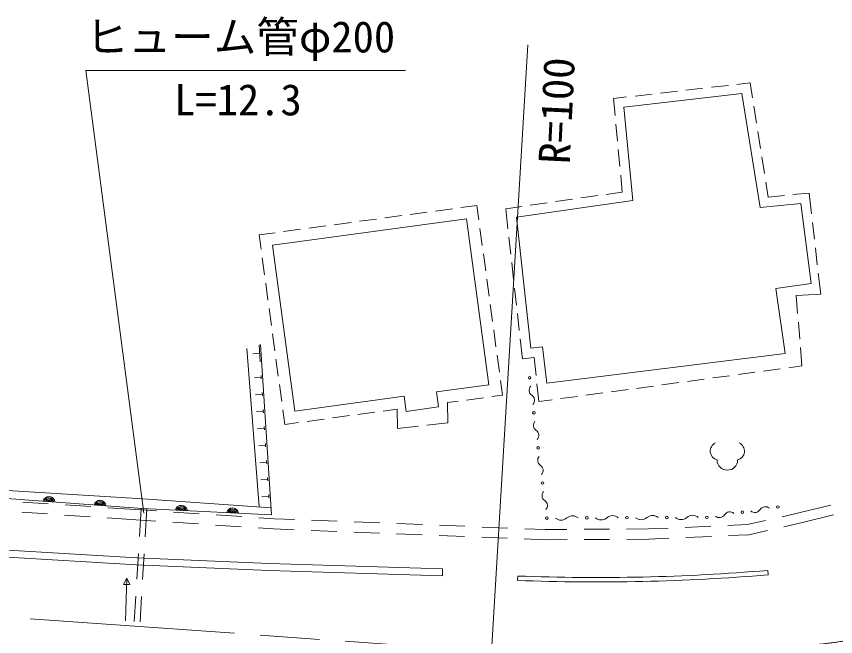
# Model space of a CAD drawing. Units: millimetres, scale not verified. Extents: x 40000 to 680000, y 20000 to 380000.
# Drawn here: x 344202 to 392219, y 267472 to 303820 of the extents above; entities that cross this region are included whole.
import ezdxf
from ezdxf.enums import TextEntityAlignment as Align

# ---------------------------------------------------------------- set-up
doc = ezdxf.new("R2010")
doc.units = ezdxf.units.MM
doc.header["$LTSCALE"] = 1000
doc.linetypes.add('CHAIN', pattern=[18.5, 12, -1.5, 3.5, -1.5])
for name, color, linetype, lineweight in [('M-BGD', 7, 'Continuous', 13), ('M-BMK', 2, 'CHAIN', 13), ('M-BMK-SRVR', 3, 'Continuous', 13), ('M-STR-HTXT', 7, 'Continuous', 13)]:
    doc.layers.add(name, color=color, linetype=linetype, lineweight=lineweight)
doc.styles.add('ＭＳ ゴシック', font='')
doc.styles.get('ＭＳ ゴシック').set_extended_font_data('MS Gothic')

msp = doc.modelspace()

# ---------------------------------------------------------------- linework, layer by layer
at = {"layer": 'M-BGD'}
for p, q in [((385933, 299778), (384940, 299665)), ((387206, 299924), (386430, 299835)), ((387345, 299048), (387206, 299924)), ((381462, 299268), (380469, 299154)), ((382953, 299438), (381959, 299324)), ((384443, 299608), (383449, 299495)), ((379972, 299097), (379196, 299009)), ((379196, 299009), (379291, 298008)), ((387580, 297567), (387423, 298555)), ((379339, 297510), (379433, 296515)), ((387816, 296086), (387659, 297073)), ((379480, 296017), (379575, 295022)), ((388052, 294604), (387895, 295592)), ((379622, 294524), (379717, 293524)), ((388269, 293235), (388130, 294110)), ((379717, 293524), (378776, 293389)), ((390666, 293464), (389717, 293373)), ((390805, 292245), (390666, 293464)), ((376797, 293106), (375807, 292965)), ((378281, 293318), (377292, 293177)), ((389219, 293326), (388269, 293235)), ((368775, 292414), (369766, 292548)), ((370261, 292615), (371190, 292741)), ((371190, 292741), (371306, 291888)), ((373827, 292682), (372886, 292548)), ((372886, 292548), (373015, 291375)), ((375312, 292894), (374322, 292753)), ((364316, 291811), (365306, 291945)), ((365802, 292012), (366793, 292146)), ((367288, 292213), (368279, 292347)), ((361343, 291409), (362334, 291543)), ((362829, 291610), (363820, 291744)), ((390976, 290755), (390862, 291749)), ((358432, 291015), (359361, 291141)), ((358546, 290169), (358432, 291015)), ((359856, 291208), (360847, 291342)), ((371373, 291393), (371507, 290402)), ((373070, 290878), (373180, 289884)), ((391147, 289265), (391033, 290258)), ((358747, 288682), (358613, 289673)), ((371574, 289906), (371708, 288915)), ((373235, 289387), (373345, 288393)), ((391343, 287549), (391203, 288768)), ((358948, 287196), (358814, 288187)), ((371775, 288420), (371909, 287429)), ((373400, 287896), (373510, 286903)), ((389907, 287468), (391343, 287549)), ((389994, 286399), (389907, 287468)), ((359149, 285710), (359015, 286701)), ((371976, 286933), (372110, 285943)), ((373565, 286406), (373674, 285412)), ((390116, 284904), (390035, 285901)), ((372177, 285447), (372311, 284456)), ((359351, 284223), (359217, 285214)), ((373729, 284915), (373859, 283742)), ((357715, 284361), (358435, 275076)), ((358429, 284577), (358492, 283579)), ((359156, 274606), (358519, 284583)), ((390243, 283338), (390156, 284406)), ((358460, 284078), (358061, 284053)), ((372378, 283961), (372512, 282970)), ((373859, 283742), (374549, 283826)), ((374549, 283826), (374662, 282784)), ((359552, 282737), (359418, 283728)), ((389473, 283233), (390243, 283338)), ((386500, 282830), (387491, 282964)), ((387987, 283031), (388978, 283166)), ((358550, 282681), (358150, 282656)), ((358543, 282781), (358556, 282581)), ((372579, 282474), (372695, 281622)), ((382041, 282224), (383032, 282359)), ((383528, 282426), (384518, 282561)), ((385014, 282628), (386005, 282762)), ((359753, 281250), (359619, 282241)), ((374716, 282287), (374830, 281245)), ((379068, 281821), (380059, 281955)), ((380555, 282022), (381546, 282157)), ((358613, 281683), (358214, 281658)), ((358607, 281783), (358620, 281583)), ((371575, 281470), (370584, 281336)), ((372695, 281622), (372070, 281537)), ((376096, 281417), (377087, 281552)), ((377582, 281619), (378573, 281753)), ((370088, 281269), (369464, 281184)), ((369464, 281184), (369499, 280009)), ((374830, 281245), (375600, 281350)), ((358677, 280685), (358278, 280660)), ((358671, 280785), (358683, 280585)), ((359934, 279909), (359820, 280755)), ((363720, 280421), (362729, 280287)), ((365206, 280622), (364215, 280488)), ((366514, 280799), (365702, 280689)), ((366539, 279662), (366514, 280799)), ((360747, 280019), (359934, 279909)), ((362233, 280220), (361242, 280086)), ((369499, 280009), (368267, 279864)), ((358741, 279687), (358341, 279662)), ((358734, 279787), (358747, 279587)), ((367771, 279806), (366539, 279662)), ((358804, 278689), (358405, 278664)), ((358798, 278789), (358811, 278589)), ((358868, 277691), (358469, 277666)), ((358862, 277791), (358874, 277591)), ((358932, 276693), (358532, 276668)), ((358925, 276793), (358938, 276593)), ((358995, 275695), (358596, 275670)), ((358989, 275795), (359002, 275595)), ((344573, 275361), (346070, 275260)), ((347068, 275194), (348565, 275093)), ((390148, 274743), (391944, 275185)), ((344531, 274762), (346028, 274662)), ((349562, 275026), (351513, 274896)), ((351409, 273341), (351508, 274981)), ((351513, 274896), (352418, 274836)), ((351753, 273322), (351851, 274963)), ((353416, 274770), (354912, 274671)), ((389084, 274501), (390148, 274743)), ((347026, 274595), (348522, 274495)), ((349520, 274428), (351473, 274297)), ((351473, 274297), (352382, 274237)), ((355910, 274605), (357407, 274507)), ((358405, 274441), (359310, 274381)), ((359310, 274381), (360504, 274333)), ((361504, 274294), (363002, 274234)), ((364002, 274194), (365500, 274135)), ((387044, 274038), (388108, 274280)), ((390286, 274159), (392100, 274605)), ((353380, 274171), (354877, 274072)), ((355875, 274006), (357371, 273908)), ((358369, 273842), (359278, 273782)), ((359278, 273782), (360483, 273734)), ((366500, 274095), (367998, 274035)), ((368998, 273996), (370496, 273936)), ((371496, 273896), (372994, 273837)), ((373994, 273797), (375188, 273749)), ((375188, 273749), (376472, 273755)), ((377472, 273760), (378972, 273768)), ((379972, 273772), (381257, 273779)), ((381257, 273779), (382402, 273830)), ((383401, 273875), (384900, 273942)), ((385899, 273987), (387044, 274038)), ((389193, 273911), (390286, 274159)), ((361482, 273694), (362981, 273634)), ((363980, 273595), (365479, 273535)), ((366478, 273495), (367977, 273436)), ((368976, 273396), (370475, 273336)), ((371475, 273297), (372973, 273237)), ((381272, 273179), (382450, 273232)), ((383449, 273276), (384948, 273344)), ((385947, 273389), (387125, 273442)), ((387125, 273442), (388218, 273690)), ((373973, 273197), (375177, 273149)), ((375177, 273149), (376475, 273155)), ((377475, 273160), (378975, 273168)), ((379975, 273172), (381272, 273179)), ((351260, 270845), (351350, 272342)), ((351603, 270826), (351693, 272324)), ((369187, 271450), (369174, 271042)), ((388238, 271352), (388259, 271094)), ((350477, 270532), (350678, 270900)), ((350588, 268402), (350678, 270900)), ((350678, 270900), (350852, 270519)), ((373592, 271024), (373582, 270766)), ((350852, 270519), (350477, 270532)), ((351110, 268350), (351200, 269847)), ((351453, 268331), (351543, 269828))]:
    msp.add_line(p, q, dxfattribs=at)
msp.add_lwpolyline([(386730, 299297), (379815, 298507), (380335, 293037), (373511, 292063), (374361, 284375), (375047, 284459), (375297, 282317), (389253, 284064), (388707, 287870), (390781, 288167), (390173, 292846), (387792, 292618)], close=True, dxfattribs=at)
for points in [[(366928, 281554), (360528, 280689), (359212, 290421), (370583, 291959)], [(370583, 291959), (371900, 282227), (368824, 281811)], [(368824, 281811), (368943, 280929), (367047, 280672), (366928, 281554)], [(331608, 276775), (351618, 275552), (359129, 275028)], [(359156, 274606), (351586, 274976), (331664, 276446)], [(327298, 273517), (351271, 272081), (359017, 271762), (369187, 271450)], [(327274, 273109), (351250, 271673), (359003, 271354), (369174, 271042)]]:
    msp.add_lwpolyline(points, dxfattribs=at)
for centre in [(374285, 282642), (374537, 280586), (374789, 278531), (375041, 276475), (388831, 275071), (386751, 274766), (375293, 274419), (375293, 274419), (377638, 274430), (379982, 274440), (382327, 274450), (384671, 274461), (384671, 274461)]:
    msp.add_circle(centre, 75, dxfattribs=at)
for centre, radius, start, end in [((374601, 281907), 349, 136.9448, 237.0421), ((374221, 281321), 349, 316.9448, 57.0421), ((374853, 279851), 349, 136.9448, 237.0421), ((374473, 279265), 349, 316.9448, 57.0421), ((385409, 278343), 536, 116.087, 255.3342), ((386338, 278343), 536, 284.6658, 63.913), ((375105, 277796), 349, 136.9448, 237.0421), ((385874, 277825), 600, 180, 0), ((374725, 277210), 349, 316.9448, 57.0421), ((346109, 275326), 354, 4.5765, 166.9817), ((375357, 275740), 349, 136.9448, 237.0421), ((346109, 275326), 283, 6.8005, 164.7576), ((346109, 275326), 212, 10.5468, 161.0113), ((346109, 275326), 142, 18.2586, 153.2996), ((346109, 275326), 100, 28.5762, 142.9819), ((349101, 275105), 354, 4.5765, 166.9817), ((349101, 275105), 283, 6.8005, 164.7576), ((349101, 275105), 212, 10.5468, 161.0113), ((349101, 275105), 142, 18.2586, 153.2996), ((349101, 275105), 100, 28.5762, 142.9819), ((353870, 274810), 354, 6.0025, 168.4077), ((374977, 275154), 349, 316.9448, 57.0421), ((353870, 274810), 283, 8.2266, 166.1837), ((353870, 274810), 212, 11.9729, 162.4374), ((353870, 274810), 142, 19.6846, 154.7256), ((353870, 274810), 100, 30.0023, 144.408), ((356867, 274664), 354, 6.0025, 168.4077), ((356867, 274664), 283, 8.2266, 166.1837), ((356867, 274664), 212, 11.9729, 162.4374), ((356867, 274664), 142, 19.6846, 154.7256), ((356867, 274664), 100, 30.0023, 144.408), ((386019, 274415), 366, 49.5325, 147.1553), ((387483, 275117), 366, 229.5325, 327.1553), ((388098, 274720), 366, 49.5325, 147.1553), ((376128, 274812), 514, 229.454, 311.0542), ((376803, 274037), 514, 49.454, 131.0542), ((378472, 274823), 514, 229.454, 311.0542), ((379148, 274047), 514, 49.454, 131.0542), ((380817, 274833), 514, 229.454, 311.0542), ((381492, 274057), 514, 49.454, 131.0542), ((383161, 274844), 514, 229.454, 311.0542), ((383837, 274068), 514, 49.454, 131.0542), ((385403, 274812), 366, 229.5325, 327.1553), ((378227, 391376), 120441, 267.79439, 274.76793), ((378227, 391376), 120699, 267.79439, 274.76793)]:
    msp.add_arc(centre, radius, start, end, dxfattribs=at)
at = {"layer": 'M-BMK'}
msp.add_line((271204, 273772), (369388, 266785), dxfattribs=at)
msp.add_arc((379511, 363656), 97346, 265.60267, 288.79412, dxfattribs=at)
at = {"layer": 'M-BMK-SRVR'}
msp.add_line((372048, 266596), (374188, 302144), dxfattribs=at)
at = {"layer": 'M-STR-HTXT'}
for p, q in [((348265, 300657), (367015, 300657)), ((351668, 274714), (348265, 300657))]:
    msp.add_line(p, q, dxfattribs=at)

# ---------------------------------------------------------------- texts
at = {"layer": 'M-BMK-SRVR', "style": 'ＭＳ ゴシック'}
msp.add_text('R=100', height=1833, rotation=87.177, dxfattribs=at).set_placement((375715, 295181), align=Align.MIDDLE_LEFT)
at = {"layer": 'M-STR-HTXT', "style": 'ＭＳ ゴシック'}
msp.add_text('ヒューム管φ200', height=1833, dxfattribs=at).set_placement((348265, 301157), align=Align.BOTTOM_LEFT)
msp.add_text('L=12.3', height=1833, dxfattribs=at).set_placement((357188, 297470), align=Align.BOTTOM_CENTER)

doc.saveas('drawing.dxf')
